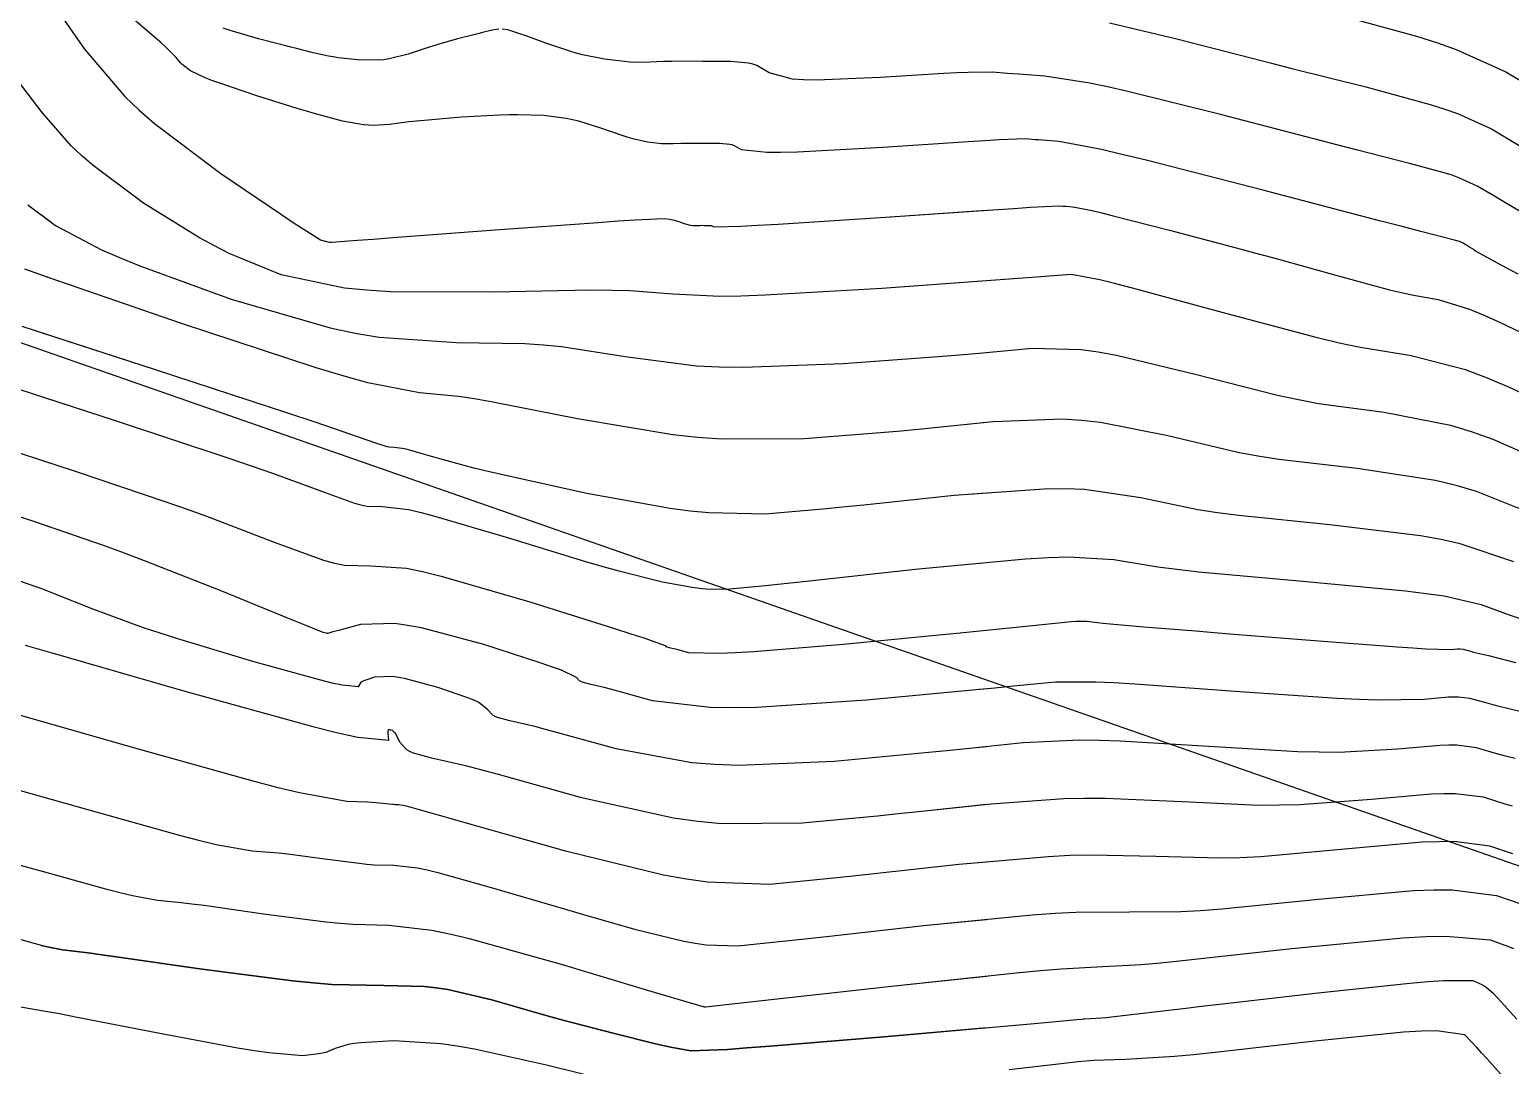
# Model space of a CAD drawing. Header units: metres. Extents: x 837117 to 838479, y 1189012 to 1191015.
# Drawn here: x 837824.3 to 837902.6, y 1190077 to 1190131.8 of the extents above; entities that cross this region are included whole.
import ezdxf

# ---------------------------------------------------------------- set-up
doc = ezdxf.new("R2010")
doc.units = ezdxf.units.M
doc.header["$LTSCALE"] = 0.3
for name, color, linetype in [('COTAS 10', 1, 'Continuous'), ('COTAS INT', 252, 'Continuous'), ('VIA2', 121, 'Continuous')]:
    doc.layers.add(name, color=color, linetype=linetype)

msp = doc.modelspace()

# ---------------------------------------------------------------- linework, layer by layer
at = {"layer": 'COTAS 10'}
for points in [[(837892.687, 1190132.816), (837897.66, 1190131.456), (837898.771, 1190131.1), (837899.766, 1190130.752), (837902.395, 1190129.57), (837904.534, 1190128.292)], [(837874.923, 1190118.513), (837869.392, 1190118.118), (837863.22, 1190117.753), (837861.929, 1190117.707), (837860.82, 1190117.686), (837858.326, 1190117.808), (837856.072, 1190117.994), (837855.116, 1190118.013), (837854.014, 1190118.017), (837848.835, 1190117.915), (837843.388, 1190117.937), (837842.118, 1190118.02), (837840.952, 1190118.136), (837837.602, 1190118.833), (837834.858, 1190119.97), (837834.074, 1190120.364), (837833.28, 1190120.793), (837830.324, 1190122.625), (837827.662, 1190124.612), (837827.053, 1190125.138), (837826.5, 1190125.653), (837824.963, 1190127.428), (837823.711, 1190129.062)], [(837907.989, 1190110.375), (837902.556, 1190112.902), (837901.343, 1190113.398), (837900.256, 1190113.807), (837897.382, 1190114.549), (837894.601, 1190115.003), (837893.573, 1190115.23), (837892.433, 1190115.5), (837887.382, 1190116.841), (837882.639, 1190118.139), (837881.693, 1190118.382), (837880.907, 1190118.575), (837879.392, 1190118.851), (837877.569, 1190118.706), (837876.588, 1190118.634), (837875.4, 1190118.547), (837869.392, 1190118.118), (837863.22, 1190117.753), (837861.929, 1190117.707), (837860.82, 1190117.686), (837858.326, 1190117.808), (837856.072, 1190117.994), (837855.116, 1190118.013), (837854.014, 1190118.017), (837848.835, 1190117.915), (837843.388, 1190117.937), (837842.118, 1190118.02), (837840.952, 1190118.136), (837837.602, 1190118.833), (837834.858, 1190119.97), (837834.074, 1190120.364), (837833.28, 1190120.793), (837830.324, 1190122.625), (837827.662, 1190124.612), (837827.053, 1190125.138), (837826.5, 1190125.653), (837824.963, 1190127.428), (837824.923, 1190127.48)], [(837821.945, 1190110.006), (837826.703, 1190108.448), (837831.513, 1190106.832), (837832.69, 1190106.418), (837833.799, 1190106.017), (837837.243, 1190104.692), (837839.854, 1190103.752), (837840.438, 1190103.595), (837840.962, 1190103.482), (837842.352, 1190103.451), (837844.246, 1190103.318), (837845.088, 1190103.142), (837846.068, 1190102.906), (837850.754, 1190101.55), (837855.249, 1190100.132), (837856.109, 1190099.857), (837856.802, 1190099.632), (837857.916, 1190099.242), (837857.963, 1190099.19), (837857.984, 1190099.178), (837858.009, 1190099.167), (837858.125, 1190099.137), (837858.367, 1190099.08), (837858.47, 1190099.054), (837858.589, 1190099.022), (837859.151, 1190098.866), (837860.814, 1190098.821), (837861.627, 1190098.858), (837862.593, 1190098.917), (837867.355, 1190099.313), (837872.393, 1190099.791), (837873.533, 1190099.902), (837874.562, 1190100.003), (837874.923, 1190100.041)], [(837824.923, 1190109.031), (837826.703, 1190108.448), (837831.513, 1190106.832), (837832.69, 1190106.418), (837833.799, 1190106.017), (837837.243, 1190104.692), (837839.854, 1190103.752), (837840.438, 1190103.595), (837840.962, 1190103.482), (837842.352, 1190103.451), (837844.246, 1190103.318), (837845.088, 1190103.142), (837846.068, 1190102.906), (837850.754, 1190101.55), (837855.249, 1190100.132), (837856.109, 1190099.857), (837856.802, 1190099.632), (837857.916, 1190099.242), (837857.963, 1190099.19), (837857.984, 1190099.178), (837858.009, 1190099.167), (837858.125, 1190099.137), (837858.367, 1190099.08), (837858.47, 1190099.054), (837858.589, 1190099.022), (837859.151, 1190098.866), (837860.814, 1190098.821), (837861.627, 1190098.858), (837862.593, 1190098.917), (837867.355, 1190099.313), (837872.393, 1190099.791), (837873.533, 1190099.902), (837874.562, 1190100.003), (837877.355, 1190100.293), (837879.056, 1190100.468), (837879.396, 1190100.497), (837879.679, 1190100.518), (837880.229, 1190100.522), (837880.801, 1190100.447), (837881.098, 1190100.417), (837881.455, 1190100.383), (837883.248, 1190100.229), (837885.996, 1190100.005), (837886.956, 1190099.928), (837888.002, 1190099.843), (837892.501, 1190099.482), (837896.651, 1190099.165), (837897.477, 1190099.108), (837898.164, 1190099.065), (837899.482, 1190099.024), (837899.828, 1190099.054), (837899.903, 1190099.057), (837899.969, 1190099.057), (837900.131, 1190099.037), (837900.4, 1190098.963), (837900.532, 1190098.929), (837900.69, 1190098.89), (837901.473, 1190098.7), (837902.901, 1190098.335)], [(837822.277, 1190091.987), (837827.425, 1190090.547), (837832.289, 1190089.191), (837833.299, 1190088.93), (837834.164, 1190088.719), (837836.073, 1190088.369), (837837.246, 1190088.29), (837837.647, 1190088.248), (837838.081, 1190088.199), (837839.923, 1190087.951), (837841.733, 1190087.717), (837842.146, 1190087.676), (837842.522, 1190087.646), (837843.562, 1190087.623), (837844.814, 1190087.476), (837845.324, 1190087.367), (837845.904, 1190087.228), (837848.587, 1190086.482), (837851.683, 1190085.567), (837852.523, 1190085.322), (837853.355, 1190085.08), (837856.301, 1190084.239), (837858.901, 1190083.606), (837859.516, 1190083.497), (837860.085, 1190083.415), (837861.762, 1190083.359), (837864.134, 1190083.603), (837865.143, 1190083.711), (837866.303, 1190083.837), (837871.762, 1190084.439), (837874.923, 1190084.75)], [(837824.923, 1190091.247), (837827.425, 1190090.547), (837832.289, 1190089.191), (837833.299, 1190088.93), (837834.164, 1190088.719), (837836.073, 1190088.369), (837837.246, 1190088.29), (837837.647, 1190088.248), (837838.081, 1190088.199), (837839.923, 1190087.951), (837841.733, 1190087.717), (837842.146, 1190087.676), (837842.522, 1190087.646), (837843.562, 1190087.623), (837844.814, 1190087.476), (837845.324, 1190087.367), (837845.904, 1190087.228), (837848.587, 1190086.482), (837851.683, 1190085.567), (837852.523, 1190085.322), (837853.355, 1190085.08), (837856.301, 1190084.239), (837858.901, 1190083.606), (837859.516, 1190083.497), (837860.085, 1190083.415), (837861.762, 1190083.359), (837864.134, 1190083.603), (837865.143, 1190083.711), (837866.303, 1190083.837), (837871.762, 1190084.439), (837877.33, 1190084.986), (837878.56, 1190085.077), (837879.654, 1190085.141), (837882.479, 1190085.157), (837885.194, 1190085.165), (837886.218, 1190085.225), (837887.362, 1190085.311), (837892.479, 1190085.829), (837897.508, 1190086.274), (837898.596, 1190086.313), (837899.552, 1190086.316), (837901.906, 1190086.023), (837903.182, 1190085.579)]]:
    msp.add_lwpolyline(points, dxfattribs=at)
at = {"layer": 'COTAS INT'}
for points in [[(837825.778, 1190132.806), (837827.198, 1190130.774), (837829.341, 1190128.258), (837830.089, 1190127.548), (837830.905, 1190126.831), (837834.411, 1190124.19), (837837.622, 1190122.021), (837838.251, 1190121.602), (837838.768, 1190121.261), (837839.697, 1190120.685), (837839.872, 1190120.63), (837839.914, 1190120.618), (837839.953, 1190120.607), (837840.07, 1190120.575), (837840.162, 1190120.559), (837840.206, 1190120.555), (837840.275, 1190120.56), (837841.638, 1190120.667), (837842.476, 1190120.73), (837843.513, 1190120.808), (837848.922, 1190121.213), (837854.376, 1190121.611), (837855.442, 1190121.685), (837856.316, 1190121.743), (837857.867, 1190121.823), (837858.165, 1190121.783), (837858.248, 1190121.766), (837858.332, 1190121.745), (837858.639, 1190121.648), (837858.92, 1190121.551), (837858.988, 1190121.53), (837859.051, 1190121.512), (837859.243, 1190121.469), (837859.394, 1190121.45), (837859.432, 1190121.447), (837859.468, 1190121.445), (837859.584, 1190121.446), (837859.69, 1190121.451), (837859.72, 1190121.452), (837859.751, 1190121.452), (837859.863, 1190121.453), (837859.984, 1190121.452), (837860.2, 1190121.452), (837860.335, 1190121.439), (837860.368, 1190121.431), (837860.399, 1190121.42), (837860.491, 1190121.366), (837861.931, 1190121.405), (837862.812, 1190121.453), (837863.901, 1190121.519), (837869.573, 1190121.892), (837874.923, 1190122.253)], [(837825.778, 1190132.806), (837827.198, 1190130.774), (837829.341, 1190128.258), (837830.089, 1190127.548), (837830.905, 1190126.831), (837834.411, 1190124.19), (837837.622, 1190122.021), (837838.251, 1190121.602), (837838.768, 1190121.261), (837839.697, 1190120.685), (837839.872, 1190120.63), (837839.914, 1190120.618), (837839.953, 1190120.607), (837840.07, 1190120.575), (837840.162, 1190120.559), (837840.206, 1190120.555), (837840.275, 1190120.56), (837841.638, 1190120.667), (837842.476, 1190120.73), (837843.513, 1190120.808), (837848.922, 1190121.213), (837854.376, 1190121.611), (837855.442, 1190121.685), (837856.316, 1190121.743), (837857.867, 1190121.823), (837858.165, 1190121.783), (837858.248, 1190121.766), (837858.332, 1190121.745), (837858.639, 1190121.648), (837858.92, 1190121.551), (837858.988, 1190121.53), (837859.051, 1190121.512), (837859.243, 1190121.469), (837859.394, 1190121.45), (837859.432, 1190121.447), (837859.468, 1190121.445), (837859.584, 1190121.446), (837859.69, 1190121.451), (837859.72, 1190121.452), (837859.751, 1190121.452), (837859.863, 1190121.453), (837859.984, 1190121.452), (837860.2, 1190121.452), (837860.335, 1190121.439), (837860.368, 1190121.431), (837860.399, 1190121.42), (837860.491, 1190121.366), (837861.931, 1190121.405), (837862.812, 1190121.453), (837863.901, 1190121.519), (837869.573, 1190121.892), (837875.26, 1190122.276), (837876.359, 1190122.348), (837877.252, 1190122.405), (837878.757, 1190122.489), (837878.964, 1190122.472), (837879.039, 1190122.467), (837879.121, 1190122.461), (837879.48, 1190122.437), (837880.512, 1190122.231), (837881.018, 1190122.11), (837881.62, 1190121.963), (837884.593, 1190121.201), (837888.133, 1190120.263), (837889.092, 1190120.003), (837890.043, 1190119.745), (837893.405, 1190118.813), (837896.245, 1190118.05), (837896.867, 1190117.898), (837897.418, 1190117.771), (837898.813, 1190117.528), (837900.476, 1190117.013), (837901.195, 1190116.715), (837902.028, 1190116.35), (837905.969, 1190114.472)], [(837874.923, 1190125.933), (837874.857, 1190125.929), (837873.959, 1190125.875), (837869.43, 1190125.577), (837864.914, 1190125.326), (837864.025, 1190125.302), (837863.294, 1190125.297), (837861.957, 1190125.442), (837861.588, 1190125.66), (837861.467, 1190125.702), (837861.337, 1190125.735), (837860.796, 1190125.786), (837860.228, 1190125.785), (837860.08, 1190125.786), (837859.937, 1190125.786), (837859.454, 1190125.789), (837859.007, 1190125.788), (837858.885, 1190125.785), (837858.765, 1190125.782), (837858.342, 1190125.761), (837857.88, 1190125.759), (837857.736, 1190125.767), (837857.585, 1190125.779), (837856.982, 1190125.854), (837856.218, 1190126.025), (837855.966, 1190126.097), (837855.697, 1190126.18), (837854.577, 1190126.569), (837853.354, 1190126.955), (837853.02, 1190127.037), (837852.687, 1190127.107), (837851.499, 1190127.266), (837850.115, 1190127.303), (837849.658, 1190127.296), (837849.17, 1190127.281), (837847.141, 1190127.164), (837845.196, 1190127.004), (837844.76, 1190126.962), (837844.37, 1190126.92), (837843.331, 1190126.78), (837842.497, 1190126.727), (837842.234, 1190126.741), (837841.959, 1190126.768), (837840.852, 1190126.969), (837839.431, 1190127.346), (837838.957, 1190127.483), (837838.449, 1190127.634), (837836.325, 1190128.301), (837834.356, 1190128.967), (837833.945, 1190129.117), (837833.592, 1190129.254), (837832.805, 1190129.625), (837832.441, 1190129.9), (837832.355, 1190129.976), (837832.277, 1190130.052), (837832.047, 1190130.325), (837831.511, 1190130.869), (837831.239, 1190131.116), (837830.914, 1190131.406), (837829.293, 1190132.799)], [(837903.052, 1190118.862), (837902.188, 1190119.321), (837900.781, 1190120.088), (837900.695, 1190120.163), (837900.663, 1190120.186), (837900.629, 1190120.21), (837900.477, 1190120.306), (837900.319, 1190120.4), (837900.28, 1190120.423), (837900.243, 1190120.445), (837900.128, 1190120.513), (837899.987, 1190120.577), (837899.934, 1190120.595), (837899.875, 1190120.614), (837899.608, 1190120.687), (837897.888, 1190121.134), (837896.912, 1190121.388), (837895.719, 1190121.699), (837889.608, 1190123.297), (837883.364, 1190124.892), (837882.088, 1190125.202), (837881.008, 1190125.455), (837878.742, 1190125.893), (837877.875, 1190125.952), (837877.676, 1190125.966), (837877.496, 1190125.979), (837876.993, 1190126.019), (837875.599, 1190125.971), (837874.857, 1190125.929), (837873.959, 1190125.875), (837869.43, 1190125.577), (837864.914, 1190125.326), (837864.025, 1190125.302), (837863.294, 1190125.297), (837861.957, 1190125.442), (837861.588, 1190125.66), (837861.467, 1190125.702), (837861.337, 1190125.735), (837860.796, 1190125.786), (837860.228, 1190125.785), (837860.08, 1190125.786), (837859.937, 1190125.786), (837859.454, 1190125.789), (837859.007, 1190125.788), (837858.885, 1190125.785), (837858.765, 1190125.782), (837858.342, 1190125.761), (837857.88, 1190125.759), (837857.736, 1190125.767), (837857.585, 1190125.779), (837856.982, 1190125.854), (837856.218, 1190126.025), (837855.966, 1190126.097), (837855.697, 1190126.18), (837854.577, 1190126.569), (837853.354, 1190126.955), (837853.02, 1190127.037), (837852.687, 1190127.107), (837851.499, 1190127.266), (837850.115, 1190127.303), (837849.658, 1190127.296), (837849.17, 1190127.281), (837847.141, 1190127.164), (837845.196, 1190127.004), (837844.76, 1190126.962), (837844.37, 1190126.92), (837843.331, 1190126.78), (837842.497, 1190126.727), (837842.234, 1190126.741), (837841.959, 1190126.768), (837840.852, 1190126.969), (837839.431, 1190127.346), (837838.957, 1190127.483), (837838.449, 1190127.634), (837836.325, 1190128.301), (837834.356, 1190128.967), (837833.945, 1190129.117), (837833.592, 1190129.254), (837832.805, 1190129.625), (837832.441, 1190129.9), (837832.355, 1190129.976), (837832.277, 1190130.052), (837832.047, 1190130.325), (837831.511, 1190130.869), (837831.239, 1190131.116), (837830.914, 1190131.406), (837829.293, 1190132.799)], [(837881.43, 1190132.168), (837884.994, 1190131.318), (837888.907, 1190130.305), (837889.991, 1190130.028), (837891.076, 1190129.753), (837894.994, 1190128.773), (837898.398, 1190127.842), (837899.159, 1190127.598), (837899.839, 1190127.361), (837901.64, 1190126.551), (837903.104, 1190125.676)], [(837849.124, 1190131.82), (837848.772, 1190131.767), (837848.266, 1190131.646), (837848.079, 1190131.6), (837847.87, 1190131.547), (837846.944, 1190131.31), (837845.897, 1190131.02), (837845.613, 1190130.935), (837845.331, 1190130.847), (837844.333, 1190130.512), (837843.325, 1190130.25), (837843.036, 1190130.209), (837842.744, 1190130.182), (837841.655, 1190130.197), (837840.617, 1190130.318), (837840.356, 1190130.357), (837840.108, 1190130.398), (837839.309, 1190130.568), (837838.424, 1190130.795), (837838.121, 1190130.873), (837837.793, 1190130.957), (837836.401, 1190131.313), (837834.919, 1190131.748), (837834.535, 1190131.882)], [(837849.124, 1190131.82), (837848.772, 1190131.767), (837848.266, 1190131.646), (837848.079, 1190131.6), (837847.87, 1190131.547), (837846.944, 1190131.31), (837845.897, 1190131.02), (837845.613, 1190130.935), (837845.331, 1190130.847), (837844.333, 1190130.512), (837843.325, 1190130.25), (837843.036, 1190130.209), (837842.744, 1190130.182), (837841.655, 1190130.197), (837840.617, 1190130.318), (837840.356, 1190130.357), (837840.108, 1190130.398), (837839.309, 1190130.568), (837838.424, 1190130.795), (837838.121, 1190130.873), (837837.793, 1190130.957), (837836.401, 1190131.313), (837834.919, 1190131.748), (837834.535, 1190131.882)], [(837874.923, 1190129.545), (837873.947, 1190129.536), (837873.354, 1190129.51), (837872.658, 1190129.474), (837869.287, 1190129.262), (837865.927, 1190129.133), (837865.239, 1190129.15), (837864.656, 1190129.189), (837863.423, 1190129.518), (837862.778, 1190129.9), (837862.565, 1190129.973), (837862.338, 1190130.031), (837861.392, 1190130.121), (837860.399, 1190130.119), (837860.14, 1190130.119), (837859.89, 1190130.12), (837859.045, 1190130.126), (837858.262, 1190130.124), (837858.051, 1190130.119), (837857.841, 1190130.113), (837857.1, 1190130.076), (837856.292, 1190130.072), (837856.041, 1190130.087), (837855.777, 1190130.108), (837854.721, 1190130.239), (837853.554, 1190130.475), (837853.219, 1190130.561), (837852.88, 1190130.657), (837851.613, 1190131.081), (837850.514, 1190131.483), (837850.28, 1190131.566), (837850.077, 1190131.636), (837849.599, 1190131.785), (837849.303, 1190131.824)], [(837903.285, 1190122.104), (837902.194, 1190122.751), (837901.926, 1190122.91), (837901.674, 1190123.06), (837900.884, 1190123.532), (837899.913, 1190123.969), (837899.546, 1190124.097), (837899.136, 1190124.228), (837897.301, 1190124.73), (837894.482, 1190125.443), (837893.452, 1190125.708), (837892.313, 1190126.002), (837887.301, 1190127.307), (837882.397, 1190128.53), (837881.326, 1190128.772), (837880.381, 1190128.973), (837878.005, 1190129.349), (837876.628, 1190129.443), (837876.313, 1190129.465), (837876.027, 1190129.486), (837875.23, 1190129.548), (837873.947, 1190129.536), (837873.354, 1190129.51), (837872.658, 1190129.474), (837869.287, 1190129.262), (837865.927, 1190129.133), (837865.239, 1190129.15), (837864.656, 1190129.189), (837863.423, 1190129.518), (837862.778, 1190129.9), (837862.565, 1190129.973), (837862.338, 1190130.031), (837861.392, 1190130.121), (837860.399, 1190130.119), (837860.14, 1190130.119), (837859.89, 1190130.12), (837859.045, 1190130.126), (837858.262, 1190130.124), (837858.051, 1190130.119), (837857.841, 1190130.113), (837857.1, 1190130.076), (837856.292, 1190130.072), (837856.041, 1190130.087), (837855.777, 1190130.108), (837854.721, 1190130.239), (837853.554, 1190130.475), (837853.219, 1190130.561), (837852.88, 1190130.657), (837851.613, 1190131.081), (837850.514, 1190131.483), (837850.28, 1190131.566), (837850.077, 1190131.636), (837849.599, 1190131.785), (837849.303, 1190131.824)], [(837824.211, 1190122.534), (837825.674, 1190121.442), (837828.11, 1190120.158), (837829.058, 1190119.748), (837830.125, 1190119.314), (837834.966, 1190117.55), (837840.209, 1190116.03), (837841.529, 1190115.751), (837842.792, 1190115.532), (837846.876, 1190115.251), (837850.504, 1190115.21), (837851.479, 1190115.142), (837852.441, 1190115.049), (837855.808, 1190114.512), (837859.572, 1190114.03), (837860.784, 1190113.973), (837862.071, 1190113.95), (837867.33, 1190114.14), (837872.356, 1190114.513), (837873.495, 1190114.604), (837874.524, 1190114.69), (837874.923, 1190114.728)], [(837824.923, 1190122.002), (837825.674, 1190121.442), (837828.11, 1190120.158), (837829.058, 1190119.748), (837830.125, 1190119.314), (837834.966, 1190117.55), (837840.209, 1190116.03), (837841.529, 1190115.751), (837842.792, 1190115.532), (837846.876, 1190115.251), (837850.504, 1190115.21), (837851.479, 1190115.142), (837852.441, 1190115.049), (837855.808, 1190114.512), (837859.572, 1190114.03), (837860.784, 1190113.973), (837862.071, 1190113.95), (837867.33, 1190114.14), (837872.356, 1190114.513), (837873.495, 1190114.604), (837874.524, 1190114.69), (837877.33, 1190114.956), (837879.924, 1190114.886), (837880.82, 1190114.759), (837881.794, 1190114.587), (837885.951, 1190113.577), (837890.32, 1190112.472), (837891.427, 1190112.238), (837892.489, 1190112.037), (837895.951, 1190111.571), (837899.462, 1190110.885), (837900.554, 1190110.545), (837901.698, 1190110.14), (837906.264, 1190108.134)], [(837874.923, 1190111.026), (837871.48, 1190110.673), (837870.402, 1190110.574), (837869.312, 1190110.478), (837865.268, 1190110.163), (837860.921, 1190110.146), (837859.639, 1190110.239), (837858.324, 1190110.374), (837853.29, 1190111.215), (837848.809, 1190112.105), (837847.842, 1190112.271), (837846.993, 1190112.403), (837844.918, 1190112.588), (837842.196, 1190113.127), (837840.94, 1190113.482), (837839.466, 1190113.925), (837832.331, 1190116.268), (837825.391, 1190118.658), (837824.041, 1190119.132)], [(837904.538, 1190105.894), (837900.84, 1190107.379), (837899.765, 1190107.693), (837898.668, 1190107.964), (837894.521, 1190108.592), (837890.377, 1190109.07), (837889.281, 1190109.247), (837888.208, 1190109.443), (837884.521, 1190110.314), (837880.948, 1190111.034), (837879.947, 1190111.136), (837878.942, 1190111.196), (837875.268, 1190111.061), (837871.48, 1190110.673), (837870.402, 1190110.574), (837869.312, 1190110.478), (837865.268, 1190110.163), (837860.921, 1190110.146), (837859.639, 1190110.239), (837858.324, 1190110.374), (837853.29, 1190111.215), (837848.809, 1190112.105), (837847.842, 1190112.271), (837846.993, 1190112.403), (837844.918, 1190112.588), (837842.196, 1190113.127), (837840.94, 1190113.482), (837839.466, 1190113.925), (837832.331, 1190116.268), (837825.391, 1190118.658), (837824.923, 1190118.822)], [(837874.923, 1190107.289), (837873.206, 1190107.166), (837868.436, 1190106.656), (837867.309, 1190106.544), (837866.267, 1190106.444), (837863.206, 1190106.185), (837860.232, 1190106.245), (837859.245, 1190106.346), (837858.186, 1190106.483), (837853.772, 1190107.281), (837849.564, 1190108.204), (837848.635, 1190108.42), (837847.809, 1190108.618), (837845.68, 1190109.189), (837844.47, 1190109.547), (837844.222, 1190109.611), (837844.014, 1190109.66), (837843.578, 1190109.71), (837843.318, 1190109.716), (837843.22, 1190109.737), (837843.111, 1190109.767), (837842.623, 1190109.942), (837840.491, 1190110.675), (837839.346, 1190111.055), (837837.961, 1190111.512), (837830.953, 1190113.804), (837823.904, 1190116.102)], [(837902.813, 1190103.653), (837899.982, 1190104.617), (837898.976, 1190104.84), (837897.873, 1190105.043), (837893.09, 1190105.613), (837888.264, 1190106.104), (837887.135, 1190106.256), (837886.096, 1190106.415), (837883.09, 1190107.05), (837880.102, 1190107.482), (837879.074, 1190107.514), (837877.959, 1190107.507), (837873.206, 1190107.166), (837868.436, 1190106.656), (837867.309, 1190106.544), (837866.267, 1190106.444), (837863.206, 1190106.185), (837860.232, 1190106.245), (837859.245, 1190106.346), (837858.186, 1190106.483), (837853.772, 1190107.281), (837849.564, 1190108.204), (837848.635, 1190108.42), (837847.809, 1190108.618), (837845.68, 1190109.189), (837844.47, 1190109.547), (837844.222, 1190109.611), (837844.014, 1190109.66), (837843.578, 1190109.71), (837843.318, 1190109.716), (837843.22, 1190109.737), (837843.111, 1190109.767), (837842.623, 1190109.942), (837840.491, 1190110.675), (837839.346, 1190111.055), (837837.961, 1190111.512), (837830.953, 1190113.804), (837824.923, 1190115.77)], [(837822.925, 1190113.054), (837828.828, 1190111.126), (837834.737, 1190109.172), (837836.018, 1190108.736), (837837.145, 1190108.346), (837839.933, 1190107.317), (837841.483, 1190106.759), (837841.829, 1190106.666), (837842.14, 1190106.599), (837842.965, 1190106.581), (837844.348, 1190106.421), (837845.01, 1190106.265), (837845.795, 1190106.062), (837849.637, 1190104.925), (837853.705, 1190103.685), (837854.631, 1190103.416), (837855.47, 1190103.18), (837857.777, 1190102.599), (837859.353, 1190102.314), (837859.73, 1190102.265), (837860.083, 1190102.229), (837861.144, 1190102.208), (837863.223, 1190102.409), (837864.216, 1190102.514), (837865.391, 1190102.64), (837871.144, 1190103.271), (837874.923, 1190103.625)], [(837824.923, 1190112.401), (837828.828, 1190111.126), (837834.737, 1190109.172), (837836.018, 1190108.736), (837837.145, 1190108.346), (837839.933, 1190107.317), (837841.483, 1190106.759), (837841.829, 1190106.666), (837842.14, 1190106.599), (837842.965, 1190106.581), (837844.348, 1190106.421), (837845.01, 1190106.265), (837845.795, 1190106.062), (837849.637, 1190104.925), (837853.705, 1190103.685), (837854.631, 1190103.416), (837855.47, 1190103.18), (837857.777, 1190102.599), (837859.353, 1190102.314), (837859.73, 1190102.265), (837860.083, 1190102.229), (837861.144, 1190102.208), (837863.223, 1190102.409), (837864.216, 1190102.514), (837865.391, 1190102.64), (837871.144, 1190103.271), (837876.976, 1190103.818), (837878.201, 1190103.891), (837879.256, 1190103.93), (837881.66, 1190103.786), (837883.984, 1190103.387), (837884.989, 1190103.265), (837886.152, 1190103.137), (837891.66, 1190102.635), (837897.079, 1190102.121), (837898.187, 1190101.987), (837899.124, 1190101.856), (837901.087, 1190101.412), (837902.568, 1190100.856), (837903.2, 1190100.654)], [(837874.923, 1190096.939), (837874.187, 1190096.869), (837868.57, 1190096.34), (837862.75, 1190095.956), (837861.453, 1190095.935), (837860.294, 1190095.951), (837857.243, 1190096.318), (837855.419, 1190096.824), (837855.032, 1190096.927), (837854.697, 1190097.014), (837853.912, 1190097.196), (837853.533, 1190097.297), (837853.454, 1190097.332), (837853.386, 1190097.371), (837853.232, 1190097.539), (837852.43, 1190097.923), (837851.954, 1190098.097), (837851.367, 1190098.301), (837848.328, 1190099.285), (837845.04, 1190100.163), (837844.296, 1190100.3), (837843.624, 1190100.391), (837841.799, 1190100.337), (837840.711, 1190100.05), (837840.504, 1190099.995), (837840.337, 1190099.95), (837840.073, 1190099.873), (837840.036, 1190099.876), (837840.013, 1190099.882), (837839.984, 1190099.889), (837839.832, 1190099.931), (837838.88, 1190100.302), (837838.347, 1190100.518), (837837.697, 1190100.781), (837834.374, 1190102.14), (837830.386, 1190103.716), (837829.317, 1190104.117), (837828.262, 1190104.503), (837824.579, 1190105.771), (837820.966, 1190106.957)], [(837905.453, 1190095.185), (837902.556, 1190095.89), (837901.971, 1190096.036), (837901.48, 1190096.16), (837900.486, 1190096.434), (837899.886, 1190096.509), (837899.642, 1190096.508), (837899.364, 1190096.498), (837898.081, 1190096.385), (837895.634, 1190096.344), (837894.622, 1190096.38), (837893.465, 1190096.436), (837888.081, 1190096.81), (837882.772, 1190097.194), (837881.663, 1190097.257), (837880.71, 1190097.3), (837878.57, 1190097.299), (837876.356, 1190097.077), (837875.355, 1190096.98), (837874.187, 1190096.869), (837868.57, 1190096.34), (837862.75, 1190095.956), (837861.453, 1190095.935), (837860.294, 1190095.951), (837857.243, 1190096.318), (837855.419, 1190096.824), (837855.032, 1190096.927), (837854.697, 1190097.014), (837853.912, 1190097.196), (837853.533, 1190097.297), (837853.454, 1190097.332), (837853.386, 1190097.371), (837853.232, 1190097.539), (837852.43, 1190097.923), (837851.954, 1190098.097), (837851.367, 1190098.301), (837848.328, 1190099.285), (837845.04, 1190100.163), (837844.296, 1190100.3), (837843.624, 1190100.391), (837841.799, 1190100.337), (837840.711, 1190100.05), (837840.504, 1190099.995), (837840.337, 1190099.95), (837840.073, 1190099.873), (837840.036, 1190099.876), (837840.013, 1190099.882), (837839.984, 1190099.889), (837839.832, 1190099.931), (837838.88, 1190100.302), (837838.347, 1190100.518), (837837.697, 1190100.781), (837834.374, 1190102.14), (837830.386, 1190103.716), (837829.317, 1190104.117), (837828.262, 1190104.503), (837824.923, 1190105.652)], [(837874.923, 1190093.88), (837873.842, 1190093.767), (837872.802, 1190093.663), (837871.674, 1190093.552), (837866.868, 1190093.095), (837861.827, 1190092.893), (837860.551, 1190092.943), (837859.326, 1190093.039), (837855.336, 1190093.77), (837852.249, 1190094.625), (837851.594, 1190094.8), (837851.026, 1190094.948), (837849.698, 1190095.256), (837849.058, 1190095.426), (837848.924, 1190095.486), (837848.809, 1190095.552), (837848.548, 1190095.836), (837848.058, 1190096.214), (837847.798, 1190096.338), (837847.484, 1190096.47), (837845.902, 1190097.021), (837844.21, 1190097.472), (837843.827, 1190097.543), (837843.481, 1190097.59), (837842.542, 1190097.562), (837841.987, 1190097.373), (837841.884, 1190097.319), (837841.802, 1190097.263), (837841.686, 1190097.055), (837840.846, 1190097.129), (837840.308, 1190097.252), (837839.637, 1190097.418), (837836.109, 1190098.39), (837832.148, 1190099.58), (837831.203, 1190099.884), (837830.325, 1190100.178), (837827.704, 1190101.147), (837825.567, 1190101.992), (837824.993, 1190102.207), (837824.428, 1190102.414), (837822.454, 1190103.093)], [(837902.879, 1190093.26), (837902.367, 1190093.392), (837901.92, 1190093.511), (837900.841, 1190093.831), (837899.802, 1190093.961), (837899.381, 1190093.959), (837898.9, 1190093.942), (837896.681, 1190093.746), (837893.566, 1190093.586), (837892.521, 1190093.591), (837891.397, 1190093.619), (837886.681, 1190093.897), (837881.993, 1190094.181), (837880.887, 1190094.212), (837879.865, 1190094.222), (837876.868, 1190094.084), (837873.842, 1190093.767), (837872.802, 1190093.663), (837871.674, 1190093.552), (837866.868, 1190093.095), (837861.827, 1190092.893), (837860.551, 1190092.943), (837859.326, 1190093.039), (837855.336, 1190093.77), (837852.249, 1190094.625), (837851.594, 1190094.8), (837851.026, 1190094.948), (837849.698, 1190095.256), (837849.058, 1190095.426), (837848.924, 1190095.486), (837848.809, 1190095.552), (837848.548, 1190095.836), (837848.058, 1190096.214), (837847.798, 1190096.338), (837847.484, 1190096.47), (837845.902, 1190097.021), (837844.21, 1190097.472), (837843.827, 1190097.543), (837843.481, 1190097.59), (837842.542, 1190097.562), (837841.987, 1190097.373), (837841.884, 1190097.319), (837841.802, 1190097.263), (837841.686, 1190097.055), (837840.846, 1190097.129), (837840.308, 1190097.252), (837839.637, 1190097.418), (837836.109, 1190098.39), (837832.148, 1190099.58), (837831.203, 1190099.884), (837830.325, 1190100.178), (837827.704, 1190101.147), (837825.567, 1190101.992), (837824.993, 1190102.207), (837824.923, 1190102.232)], [(837824.059, 1190099.251), (837825.415, 1190098.857), (837832.386, 1190096.85), (837839.29, 1190094.948), (837840.603, 1190094.621), (837841.656, 1190094.381), (837843.299, 1190094.237), (837843.266, 1190094.577), (837843.264, 1190094.642), (837843.263, 1190094.696), (837843.285, 1190094.787), (837843.339, 1190094.788), (837843.358, 1190094.785), (837843.38, 1190094.781), (837843.476, 1190094.756), (837843.602, 1190094.64), (837843.643, 1190094.578), (837843.686, 1190094.505), (837843.864, 1190094.133), (837844.231, 1190093.732), (837844.394, 1190093.64), (837844.583, 1190093.555), (837845.485, 1190093.316), (837847.356, 1190092.881), (837848.156, 1190092.673), (837849.079, 1190092.427), (837853.428, 1190091.222), (837858.359, 1190090.128), (837859.648, 1190089.952), (837860.905, 1190089.83), (837865.166, 1190089.85), (837869.161, 1190090.236), (837870.249, 1190090.346), (837871.329, 1190090.457), (837874.923, 1190090.843)], [(837824.923, 1190099), (837825.415, 1190098.857), (837832.386, 1190096.85), (837839.29, 1190094.948), (837840.603, 1190094.621), (837841.656, 1190094.381), (837843.299, 1190094.237), (837843.266, 1190094.577), (837843.264, 1190094.642), (837843.263, 1190094.696), (837843.285, 1190094.787), (837843.339, 1190094.788), (837843.358, 1190094.785), (837843.38, 1190094.781), (837843.476, 1190094.756), (837843.602, 1190094.64), (837843.643, 1190094.578), (837843.686, 1190094.505), (837843.864, 1190094.133), (837844.231, 1190093.732), (837844.394, 1190093.64), (837844.583, 1190093.555), (837845.485, 1190093.316), (837847.356, 1190092.881), (837848.156, 1190092.673), (837849.079, 1190092.427), (837853.428, 1190091.222), (837858.359, 1190090.128), (837859.648, 1190089.952), (837860.905, 1190089.83), (837865.166, 1190089.85), (837869.161, 1190090.236), (837870.249, 1190090.346), (837871.329, 1190090.457), (837875.166, 1190090.869), (837879.02, 1190091.143), (837880.112, 1190091.167), (837881.213, 1190091.168), (837885.28, 1190090.984), (837889.329, 1190090.801), (837890.42, 1190090.803), (837891.498, 1190090.827), (837895.28, 1190091.107), (837898.436, 1190091.386), (837899.119, 1190091.41), (837899.719, 1190091.412), (837901.196, 1190091.229), (837902.341, 1190090.867), (837902.731, 1190090.757)], [(837874.923, 1190087.781), (837873.464, 1190087.654), (837868.816, 1190087.147), (837867.696, 1190087.029), (837866.648, 1190086.919), (837863.464, 1190086.604), (837860.167, 1190086.715), (837859.048, 1190086.875), (837857.839, 1190087.09), (837852.726, 1190088.334), (837848.034, 1190089.66), (837847.09, 1190089.928), (837846.3, 1190090.152), (837844.729, 1190090.603), (837844.245, 1190090.738), (837844.14, 1190090.763), (837844.048, 1190090.782), (837843.823, 1190090.809), (837843.635, 1190090.813), (837843.567, 1190090.819), (837843.493, 1190090.826), (837843.166, 1190090.868), (837842.622, 1190090.919), (837842.41, 1190090.931), (837842.171, 1190090.943), (837841.088, 1190090.98), (837838.583, 1190091.439), (837837.449, 1190091.716), (837836.123, 1190092.059), (837829.741, 1190093.838), (837823.39, 1190095.652)], [(837902.761, 1190088.223), (837901.551, 1190088.626), (837899.636, 1190088.864), (837898.858, 1190088.862), (837897.972, 1190088.83), (837893.88, 1190088.468), (837889.43, 1190088.069), (837888.319, 1190088.014), (837887.261, 1190087.983), (837883.88, 1190088.07), (837880.434, 1190088.155), (837879.336, 1190088.122), (837878.175, 1190088.065), (837873.464, 1190087.654), (837868.816, 1190087.147), (837867.696, 1190087.029), (837866.648, 1190086.919), (837863.464, 1190086.604), (837860.167, 1190086.715), (837859.048, 1190086.875), (837857.839, 1190087.09), (837852.726, 1190088.334), (837848.034, 1190089.66), (837847.09, 1190089.928), (837846.3, 1190090.152), (837844.729, 1190090.603), (837844.245, 1190090.738), (837844.14, 1190090.763), (837844.048, 1190090.782), (837843.823, 1190090.809), (837843.635, 1190090.813), (837843.567, 1190090.819), (837843.493, 1190090.826), (837843.166, 1190090.868), (837842.622, 1190090.919), (837842.41, 1190090.931), (837842.171, 1190090.943), (837841.088, 1190090.98), (837838.583, 1190091.439), (837837.449, 1190091.716), (837836.123, 1190092.059), (837829.741, 1190093.838), (837824.923, 1190095.214)], [(837874.923, 1190081.741), (837870.06, 1190081.224), (837861.621, 1190080.287), (837860.06, 1190080.114), (837860.003, 1190080.115), (837859.984, 1190080.118), (837859.963, 1190080.122), (837859.875, 1190080.143), (837858.676, 1190080.5), (837857.955, 1190080.715), (837857.065, 1190080.981), (837852.446, 1190082.36), (837847.563, 1190083.718), (837846.507, 1190083.97), (837845.58, 1190084.169), (837843.301, 1190084.437), (837841.409, 1190084.479), (837840.725, 1190084.534), (837839.973, 1190084.608), (837836.68, 1190085.034), (837833.54, 1190085.479), (837832.884, 1190085.566), (837832.321, 1190085.636), (837831.058, 1190085.758), (837829.745, 1190085.998), (837829.15, 1190086.144), (837828.454, 1190086.323), (837825.108, 1190087.256), (837821.164, 1190088.323)], [(837902.81, 1190083.202), (837902.606, 1190083.283), (837901.586, 1190083.66), (837899.219, 1190083.856), (837898.166, 1190083.824), (837896.941, 1190083.754), (837891.078, 1190083.19), (837885.294, 1190082.553), (837884.118, 1190082.437), (837883.126, 1190082.347), (837881.078, 1190082.243), (837878.875, 1190082.128), (837877.785, 1190082.032), (837876.486, 1190081.907), (837870.06, 1190081.224), (837861.621, 1190080.287), (837860.06, 1190080.114), (837860.003, 1190080.115), (837859.984, 1190080.118), (837859.963, 1190080.122), (837859.875, 1190080.143), (837858.676, 1190080.5), (837857.955, 1190080.715), (837857.065, 1190080.981), (837852.446, 1190082.36), (837847.563, 1190083.718), (837846.507, 1190083.97), (837845.58, 1190084.169), (837843.301, 1190084.437), (837841.409, 1190084.479), (837840.725, 1190084.534), (837839.973, 1190084.608), (837836.68, 1190085.034), (837833.54, 1190085.479), (837832.884, 1190085.566), (837832.321, 1190085.636), (837831.058, 1190085.758), (837829.745, 1190085.998), (837829.15, 1190086.144), (837828.454, 1190086.323), (837825.108, 1190087.256), (837824.923, 1190087.306)], [(837874.923, 1190079.02), (837869.703, 1190078.565), (837863.481, 1190078.047), (837862.245, 1190077.953), (837861.221, 1190077.88), (837859.279, 1190077.798), (837858.306, 1190077.976), (837857.892, 1190078.068), (837857.416, 1190078.178), (837855.174, 1190078.73), (837852.577, 1190079.409), (837851.876, 1190079.6), (837851.184, 1190079.792), (837848.75, 1190080.495), (837846.426, 1190081.044), (837845.802, 1190081.138), (837845.187, 1190081.208), (837843.04, 1190081.251), (837840.296, 1190081.312), (837839.304, 1190081.392), (837838.213, 1190081.499), (837833.437, 1190082.117), (837828.999, 1190082.76), (837828.121, 1190082.883), (837827.396, 1190082.983), (837826.043, 1190083.147), (837825.325, 1190083.278), (837825, 1190083.357), (837824.62, 1190083.456), (837822.792, 1190083.966)], [(837824.923, 1190083.377), (837825, 1190083.357), (837825.325, 1190083.278), (837826.043, 1190083.147), (837827.396, 1190082.983), (837828.121, 1190082.883), (837828.999, 1190082.76), (837833.437, 1190082.117), (837838.213, 1190081.499), (837839.304, 1190081.392), (837840.296, 1190081.312), (837843.04, 1190081.251), (837845.187, 1190081.208), (837845.802, 1190081.138), (837846.426, 1190081.044), (837848.75, 1190080.495), (837851.184, 1190079.792), (837851.876, 1190079.6), (837852.577, 1190079.409), (837855.174, 1190078.73), (837857.416, 1190078.178), (837857.892, 1190078.068), (837858.306, 1190077.976), (837859.279, 1190077.798), (837861.221, 1190077.88), (837862.245, 1190077.953), (837863.481, 1190078.047), (837869.703, 1190078.565), (837875.86, 1190079.102), (837877.055, 1190079.207), (837878.028, 1190079.294), (837879.703, 1190079.452), (837879.955, 1190079.481), (837880.032, 1190079.487), (837880.112, 1190079.493), (837880.426, 1190079.504), (837881.006, 1190079.545), (837881.254, 1190079.57), (837881.539, 1190079.6), (837882.886, 1190079.755), (837885.323, 1190080.043), (837886.296, 1190080.157), (837887.399, 1190080.286), (837892.46, 1190080.873), (837897.309, 1190081.387), (837898.279, 1190081.47), (837899.087, 1190081.526), (837900.656, 1190081.513), (837901.13, 1190081.304), (837901.246, 1190081.236), (837901.357, 1190081.164), (837901.706, 1190080.869), (837902.339, 1190080.178), (837902.629, 1190079.857), (837902.969, 1190079.479)], [(837855.284, 1190076.152), (837851.649, 1190077.04), (837847.83, 1190077.89), (837846.923, 1190078.047), (837846.079, 1190078.17), (837843.574, 1190078.327), (837841.828, 1190078.225), (837841.464, 1190078.185), (837841.152, 1190078.139), (837840.457, 1190077.93), (837839.975, 1190077.722), (837839.798, 1190077.677), (837839.602, 1190077.638), (837838.734, 1190077.543), (837836.961, 1190077.69), (837836.194, 1190077.804), (837835.307, 1190077.949), (837831.104, 1190078.734), (837826.817, 1190079.572), (837825.877, 1190079.75), (837825.043, 1190079.905), (837822.923, 1190080.267)], [(837855.284, 1190076.152), (837851.649, 1190077.04), (837847.83, 1190077.89), (837846.923, 1190078.047), (837846.079, 1190078.17), (837843.574, 1190078.327), (837841.828, 1190078.225), (837841.464, 1190078.185), (837841.152, 1190078.139), (837840.457, 1190077.93), (837839.975, 1190077.722), (837839.798, 1190077.677), (837839.602, 1190077.638), (837838.734, 1190077.543), (837836.961, 1190077.69), (837836.194, 1190077.804), (837835.307, 1190077.949), (837831.104, 1190078.734), (837826.817, 1190079.572), (837825.877, 1190079.75), (837825.043, 1190079.905), (837824.923, 1190079.925)], [(837902.67, 1190075.956), (837901.383, 1190077.392), (837901.102, 1190077.703), (837900.854, 1190077.977), (837900.228, 1190078.653), (837898.734, 1190078.86), (837897.939, 1190078.838), (837896.978, 1190078.782), (837892.127, 1190078.292), (837887.009, 1190077.712), (837885.878, 1190077.599), (837884.873, 1190077.507), (837882.277, 1190077.345), (837880.599, 1190077.287), (837880.172, 1190077.259), (837879.761, 1190077.226), (837878.412, 1190077.068), (837876.122, 1190076.802)]]:
    msp.add_lwpolyline(points, dxfattribs=at)
at = {"layer": 'VIA2'}
msp.add_line((837782.889, 1190129.548), (837921.915, 1190081.012), dxfattribs=at)

doc.saveas('drawing.dxf')
